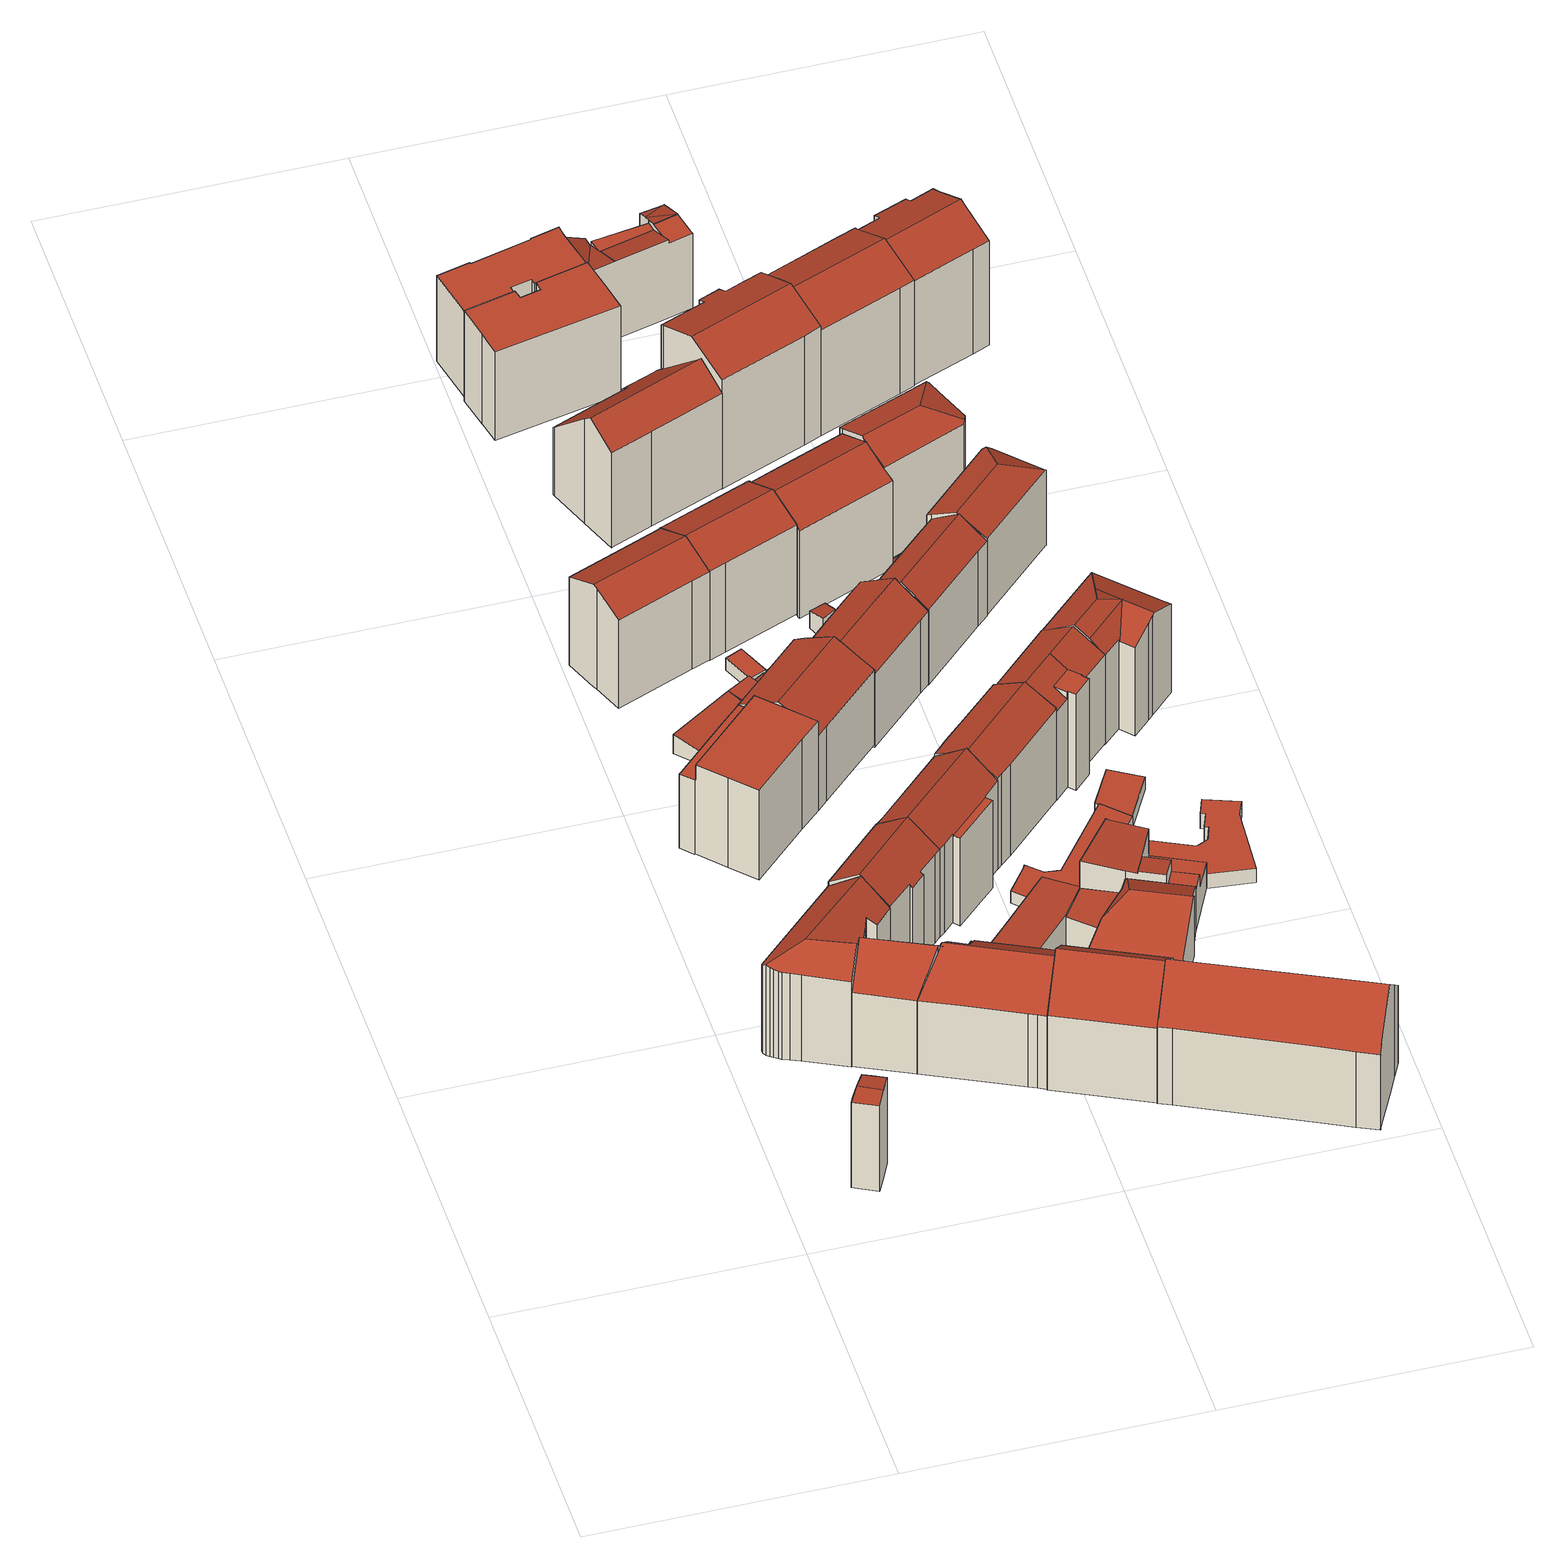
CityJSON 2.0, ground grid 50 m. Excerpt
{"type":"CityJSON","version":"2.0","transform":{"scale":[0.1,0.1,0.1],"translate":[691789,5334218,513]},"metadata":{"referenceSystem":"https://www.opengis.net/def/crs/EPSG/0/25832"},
"CityObjects":{
"building1":{"type":"Building","attributes":{"Gemeindeschluessel":"09162000","HoeheDach":"531.751","HoeheGrund":"513.470","Methode":"1000","NiedrigsteTraufeDesGebaeudes":"531.245","Geometrietyp2DReferenz":"3000","function":"31001_2000","roofType":"3100","measuredHeight":18.28},"geometry":[{"type":"MultiSurface","lod":"2","boundaries":[[[0,1,2,3,4,5,6,7]],[[4,3,8,9]],[[10,11,12,13,14,15,16,17]],[[18,14,13,19,9,8]],[[10,17,0,7]],[[16,15,14,18,8,3,2]],[[17,16,2,1,0]],[[12,11,10,7,6,5,4,9,19,13]]],"semantics":{"surfaces":[{"type":"WallSurface"},{"type":"RoofSurface"},{"type":"GroundSurface"}],"values":[0,0,0,0,0,1,1,2]}}]},
"building2":{"type":"Building","attributes":{"Gemeindeschluessel":"09162000","HoeheDach":"537.060","HoeheGrund":"514.780","Methode":"2000","NiedrigsteTraufeDesGebaeudes":"532.342","Geometrietyp2DReferenz":"3000","function":"31001_1000","roofType":"3100","measuredHeight":22.28,"storeysAboveGround":6},"geometry":[{"type":"MultiSurface","lod":"2","boundaries":[[[20,21,22,23,24,25,26,27]],[[20,27,28,29]],[[30,31,32,33]],[[21,34,35,36,37,22]],[[35,34,38,39]],[[40,25,24,41]],[[42,43,44,45]],[[46,47,48,49]],[[50,36,35,39]],[[51,22,37,32,31,44,43,52,48,47,53]],[[29,38,34,21,20]],[[50,33,32,37,36]],[[51,23,22]],[[54,52,43,42]],[[45,44,31,30]],[[28,27,26,55]],[[28,55,40,41,56,46,49,54,42,45,30,33,50,39,38,29]],[[55,26,25,40]],[[47,46,56,53]],[[49,48,52,54]],[[23,51,53,56,41,24]]],"semantics":{"surfaces":[{"type":"RoofSurface"},{"type":"WallSurface"},{"type":"GroundSurface"}],"values":[0,1,1,0,1,1,1,1,1,0,1,1,0,1,1,1,2,1,1,1,1]}}]},
"building3":{"type":"Building","attributes":{"Gemeindeschluessel":"09162000","HoeheDach":"536.318","HoeheGrund":"514.880","Methode":"1000","NiedrigsteTraufeDesGebaeudes":"530.203","Geometrietyp2DReferenz":"3000","function":"31001_1000","roofType":"3100","measuredHeight":21.44,"storeysAboveGround":6},"geometry":[{"type":"MultiSurface","lod":"2","boundaries":[[[57,58,59,60]],[[61,62,63,64]],[[65,66,67,68,69,70]],[[71,63,66,65]],[[63,62,72,59,58,73,74,67,66]],[[68,67,74,75]],[[76,61,64,77,70,69,68,75,78,57,60]],[[75,74,73,78]],[[60,59,72,76]],[[77,64,63,71]],[[78,73,58,57]],[[77,71,65,70]],[[76,72,62,61]]],"semantics":{"surfaces":[{"type":"WallSurface"},{"type":"RoofSurface"},{"type":"GroundSurface"}],"values":[0,0,0,1,1,0,2,0,0,0,0,0,0]}}]},
"building4":{"type":"Building","attributes":{"Gemeindeschluessel":"09162000","HoeheDach":"533.212","HoeheGrund":"514.450","Methode":"2000","NiedrigsteTraufeDesGebaeudes":"529.970","Geometrietyp2DReferenz":"3000","function":"31001_9998","roofType":"1000","measuredHeight":18.76,"storeysAboveGround":6},"geometry":[{"type":"MultiSurface","lod":"2","boundaries":[[[79,80,81,82]],[[82,81,83,84]],[[85,86,87,88]],[[88,87,80,79]],[[89,90,91,92]],[[93,94,83,81,80,87,86,95]],[[94,96,97,83]],[[92,98,99,100,101,102,85,88,79,82,84,103,89]],[[98,104,105,99]],[[100,99,105,96,94,93,101]],[[105,104,91,90,106,97,96]],[[101,93,95,102]],[[102,95,86,85]],[[92,91,104,98]],[[106,90,89,103,84,83,97]]],"semantics":{"surfaces":[{"type":"WallSurface"},{"type":"RoofSurface"},{"type":"GroundSurface"}],"values":[0,0,0,0,0,1,0,2,0,0,1,0,0,0,0]}}]},
"building5":{"type":"Building","attributes":{"Gemeindeschluessel":"09162000","HoeheDach":"537.253","HoeheGrund":"514.654","Methode":"2000","NiedrigsteTraufeDesGebaeudes":"532.698","Geometrietyp2DReferenz":"3000","function":"31001_1000","roofType":"3100","measuredHeight":22.6,"storeysAboveGround":7},"geometry":[{"type":"MultiSurface","lod":"2","boundaries":[[[107,108,109,110]],[[111,112,113,108,107,114,115,116,117]],[[118,119,120,121]],[[116,115,122,121,120]],[[109,108,113,123]],[[117,116,120,119,124]],[[125,114,107,110]],[[126,124,119,118]],[[113,112,127,123]],[[115,114,125,122]],[[111,117,124,126,128]],[[125,110,109,123,127,128,126,118,121,122]],[[112,111,128,127]]],"semantics":{"surfaces":[{"type":"WallSurface"},{"type":"RoofSurface"},{"type":"GroundSurface"}],"values":[0,1,0,0,0,1,0,0,0,0,0,2,0]}}]},
"building6":{"type":"Building","attributes":{"Gemeindeschluessel":"09162000","HoeheDach":"536.037","HoeheGrund":"514.860","Methode":"2000","NiedrigsteTraufeDesGebaeudes":"530.203","Geometrietyp2DReferenz":"3000","function":"31001_9998","roofType":"3100","measuredHeight":21.18,"storeysAboveGround":4},"geometry":[{"type":"MultiSurface","lod":"2","boundaries":[[[129,130,131,132,133,134]],[[131,130,135,136]],[[137,138,134,133,139,140]],[[141,142,143,144]],[[77,71,145,64]],[[146,147,148,76,149,61]],[[150,141,144,151,152,77,64,61,149,76,140,139,133,132,131,136,153]],[[144,143,154,151]],[[142,141,150,153,155,156]],[[136,135,155,153]],[[64,145,146,61]],[[137,140,76,148]],[[152,151,154,157,71,77]],[[158,156,155,135,130,129,134,138,137,148,147]],[[157,154,143,142,156,158,147,146,145,71]]],"semantics":{"surfaces":[{"type":"WallSurface"},{"type":"GroundSurface"},{"type":"RoofSurface"}],"values":[0,0,0,0,0,0,1,0,0,0,0,0,0,2,2]}}]},
"building7":{"type":"Building","attributes":{"Gemeindeschluessel":"09162000","HoeheDach":"535.361","HoeheGrund":"513.960","Methode":"1000","NiedrigsteTraufeDesGebaeudes":"532.379","Geometrietyp2DReferenz":"3000","function":"31001_9998","roofType":"3100","measuredHeight":21.4,"storeysAboveGround":6},"geometry":[{"type":"MultiSurface","lod":"2","boundaries":[[[159,160,161,162,163,164,165,166,167,168]],[[168,169,170,159]],[[162,161,171,172,173,163]],[[165,174,175,166]],[[159,170,176,160]],[[160,176,171,161]],[[164,177,174,165]],[[171,176,170,169,178,172]],[[163,173,177,164]],[[169,168,167,166,175,178]],[[172,178,175,174,177,173]]],"semantics":{"surfaces":[{"type":"GroundSurface"},{"type":"WallSurface"},{"type":"RoofSurface"}],"values":[0,1,1,1,1,1,1,2,1,1,2]}}]},
"building8":{"type":"Building","attributes":{"Gemeindeschluessel":"09162000","HoeheDach":"518.307","HoeheGrund":"514.300","Methode":"1000","NiedrigsteTraufeDesGebaeudes":"517.071","Geometrietyp2DReferenz":"3000","function":"31001_2000","roofType":"2100","measuredHeight":4.01},"geometry":[{"type":"MultiSurface","lod":"2","boundaries":[[[179,180,181,182,183,184,185,186,187]],[[183,182,188,189,190,184]],[[191,192,188,182,181,180]],[[187,186,185,193,194,195]],[[192,191,196,195,194,193,190,189,188]],[[193,185,184,190]],[[196,191,180,179,187,195]]],"semantics":{"surfaces":[{"type":"RoofSurface"},{"type":"WallSurface"},{"type":"GroundSurface"}],"values":[0,1,1,1,2,1,1]}}]},
"building9":{"type":"Building","attributes":{"Gemeindeschluessel":"09162000","HoeheDach":"517.834","HoeheGrund":"514.612","Methode":"2000","NiedrigsteTraufeDesGebaeudes":"517.238","Geometrietyp2DReferenz":"3000","function":"31001_2463","roofType":"1000","measuredHeight":3.22},"geometry":[{"type":"MultiSurface","lod":"2","boundaries":[[[197,198,199,200]],[[201,202,203,204]],[[205,206,207,208]],[[209,210,202,201,206,205,211]],[[208,212,213,214,211,205]],[[203,202,210,215]],[[216,217,218,219]],[[207,206,201,204]],[[210,209,220,221,222,215]],[[213,212,219,218]],[[222,197,200,216,219,212,208,207,204,203,215]],[[220,209,211,214]],[[222,221,198,197]],[[220,214,213,218,217,199,198,221]],[[200,199,217,216]]],"semantics":{"surfaces":[{"type":"WallSurface"},{"type":"RoofSurface"},{"type":"GroundSurface"}],"values":[0,0,0,1,0,0,0,0,0,0,2,0,0,1,0]}}]},
"building10":{"type":"Building","attributes":{"Gemeindeschluessel":"09162000","HoeheDach":"518.260","HoeheGrund":"514.290","Methode":"1000","NiedrigsteTraufeDesGebaeudes":"517.659","Geometrietyp2DReferenz":"3000","function":"31001_2000","roofType":"2100","measuredHeight":3.97},"geometry":[{"type":"MultiSurface","lod":"2","boundaries":[[[190,223,185,193]],[[223,224,225,185]],[[190,226,224,223]],[[185,225,227,193]],[[190,193,227,226]],[[224,226,227,225]]],"semantics":{"surfaces":[{"type":"WallSurface"},{"type":"RoofSurface"},{"type":"GroundSurface"}],"values":[0,1,0,0,2,0]}}]},
"building11":{"type":"Building","attributes":{"Gemeindeschluessel":"09162000","HoeheDach":"533.772","HoeheGrund":"514.410","Methode":"1000","NiedrigsteTraufeDesGebaeudes":"529.963","Geometrietyp2DReferenz":"3000","function":"31001_9998","roofType":"3100","measuredHeight":19.36,"storeysAboveGround":4},"geometry":[{"type":"MultiSurface","lod":"2","boundaries":[[[228,229,230,231]],[[232,81,233,234]],[[235,236,237,238,239,240,241,242]],[[234,233,243,244]],[[244,243,242,241]],[[245,231,230,246,247,248]],[[248,247,81,232]],[[247,246,236,235,242,243,233,81]],[[230,229,249,250,251,237,236,246]],[[251,250,252,253,238,237]],[[254,228,231,245,248,232,234,244,241,240,239,238,253,252]],[[228,254,252,250,249,229]]],"semantics":{"surfaces":[{"type":"WallSurface"},{"type":"RoofSurface"},{"type":"GroundSurface"}],"values":[0,0,0,0,0,0,0,1,1,0,2,0]}}]},
"building12":{"type":"Building","attributes":{"Gemeindeschluessel":"09162000","HoeheDach":"537.260","HoeheGrund":"514.595","Methode":"2000","NiedrigsteTraufeDesGebaeudes":"532.940","Geometrietyp2DReferenz":"3000","function":"31001_1000","roofType":"3100","measuredHeight":22.66,"storeysAboveGround":6},"geometry":[{"type":"MultiSurface","lod":"2","boundaries":[[[255,256,257,258]],[[259,260,261,262]],[[261,260,263,264]],[[265,266,115,116,267]],[[265,267,268,269]],[[255,262,261,264,256]],[[115,257,256,264,263,270,271,272,116]],[[273,271,270,274]],[[275,276,277,278]],[[269,268,276,275]],[[273,278,277,272,271]],[[116,272,277,276,268,267]],[[258,257,115,266]],[[259,274,270,263,260]],[[259,262,255,258,266,265,269,275,278,273,274]]],"semantics":{"surfaces":[{"type":"WallSurface"},{"type":"RoofSurface"},{"type":"GroundSurface"}],"values":[0,0,1,0,0,0,1,0,0,0,0,1,0,0,2]}}]},
"building13":{"type":"Building","attributes":{"Gemeindeschluessel":"09162000","HoeheDach":"536.860","HoeheGrund":"514.807","Methode":"2000","NiedrigsteTraufeDesGebaeudes":"530.307","Geometrietyp2DReferenz":"3000","function":"31001_9998","roofType":"3100","measuredHeight":22.05,"storeysAboveGround":5},"geometry":[{"type":"MultiSurface","lod":"2","boundaries":[[[279,280,281,282]],[[281,283,284,285,282]],[[280,286,283,281]],[[279,287,288,286,280]],[[285,284,288,287]],[[282,285,287,279]],[[284,283,286,288]]],"semantics":{"surfaces":[{"type":"GroundSurface"},{"type":"WallSurface"},{"type":"RoofSurface"}],"values":[0,1,1,1,2,1,2]}}]},
"building14":{"type":"Building","attributes":{"Gemeindeschluessel":"09162000","HoeheDach":"516.588","HoeheGrund":"514.140","Methode":"1000","NiedrigsteTraufeDesGebaeudes":"516.588","Geometrietyp2DReferenz":"3000","function":"31001_2000","roofType":"1000","measuredHeight":2.45},"geometry":[{"type":"MultiSurface","lod":"2","boundaries":[[[289,290,291,292]],[[293,294,295,296,297,298]],[[298,297,296,299,291,290]],[[293,298,290,289]],[[299,296,295,300,292,291]],[[294,293,289,292,300,295]]],"semantics":{"surfaces":[{"type":"WallSurface"},{"type":"RoofSurface"},{"type":"GroundSurface"}],"values":[0,0,1,0,0,2]}}]},
"building15":{"type":"Building","attributes":{"Gemeindeschluessel":"09162000","HoeheDach":"516.269","HoeheGrund":"513.883","Methode":"1000","NiedrigsteTraufeDesGebaeudes":"516.269","Geometrietyp2DReferenz":"3000","function":"31001_2000","roofType":"1000","measuredHeight":2.39},"geometry":[{"type":"MultiSurface","lod":"2","boundaries":[[[301,302,303,304]],[[302,305,306,303]],[[301,304,307,308]],[[302,301,308,309,305]],[[304,303,306,310,307]],[[309,310,306,305]],[[309,308,307,310]]],"semantics":{"surfaces":[{"type":"WallSurface"},{"type":"GroundSurface"},{"type":"RoofSurface"}],"values":[0,0,0,1,2,0,0]}}]},
"building16":{"type":"Building","attributes":{"Gemeindeschluessel":"09162000","HoeheDach":"522.103","HoeheGrund":"514.660","Methode":"1000","NiedrigsteTraufeDesGebaeudes":"520.799","Geometrietyp2DReferenz":"3000","function":"31001_9998","roofType":"2100","measuredHeight":7.44,"storeysAboveGround":2},"geometry":[{"type":"MultiSurface","lod":"2","boundaries":[[[311,312,313,314,315,316,317,318]],[[316,319,320,317]],[[321,322,323,320,319,324,325,326]],[[314,325,324,315]],[[321,312,311,322]],[[313,326,325,314]],[[312,321,326,313]],[[317,320,323,318]],[[315,324,319,316]],[[318,323,322,311]]],"semantics":{"surfaces":[{"type":"GroundSurface"},{"type":"WallSurface"},{"type":"RoofSurface"}],"values":[0,1,2,1,1,1,1,1,1,1]}}]},
"building17":{"type":"Building","attributes":{"Gemeindeschluessel":"09162000","HoeheDach":"535.343","HoeheGrund":"513.890","Methode":"1000","NiedrigsteTraufeDesGebaeudes":"532.493","Geometrietyp2DReferenz":"3000","function":"31001_9998","roofType":"3100","measuredHeight":21.45,"storeysAboveGround":6},"geometry":[{"type":"MultiSurface","lod":"2","boundaries":[[[327,328,329,330,331,332]],[[333,334,335,336]],[[337,338,339,340,341,330,329,336,335]],[[342,343,344,345]],[[333,336,329,328]],[[339,338,346,347]],[[347,346,348,349]],[[350,349,348,351,343,342]],[[328,334,333]],[[348,346,338,337,335,334,351]],[[345,344,327,332]],[[347,349,350,342,345,332,331,330,341,340,339]],[[351,334,328,327,344,343]]],"semantics":{"surfaces":[{"type":"WallSurface"},{"type":"RoofSurface"},{"type":"GroundSurface"}],"values":[0,0,0,0,1,0,0,0,0,1,0,2,1]}}]},
"building18":{"type":"Building","attributes":{"Gemeindeschluessel":"09162000","HoeheDach":"533.218","HoeheGrund":"514.300","Methode":"2000","NiedrigsteTraufeDesGebaeudes":"532.812","Geometrietyp2DReferenz":"3000","function":"31001_9998","roofType":"9999","measuredHeight":18.92,"storeysAboveGround":5},"geometry":[{"type":"MultiSurface","lod":"2","boundaries":[[[352,353,354,355]],[[356,357,358,359,360,361]],[[357,356,361,362,363,352,355,364,365,366,367,368,369]],[[361,360,370,362]],[[371,372,373,366,365,364]],[[368,374,375,369]],[[362,370,376,363]],[[360,359,358,375,374,377,373,372,371,354,353,376,370]],[[355,354,371,364]],[[363,376,353,352]],[[357,369,375,358]],[[377,374,368,367,366,373]]],"semantics":{"surfaces":[{"type":"WallSurface"},{"type":"GroundSurface"},{"type":"RoofSurface"}],"values":[0,0,1,0,0,0,0,2,0,0,0,0]}}]},
"building19":{"type":"Building","attributes":{"Gemeindeschluessel":"09162000","HoeheDach":"532.820","HoeheGrund":"514.950","Methode":"2000","NiedrigsteTraufeDesGebaeudes":"532.820","Geometrietyp2DReferenz":"3000","function":"31001_9998","roofType":"1000","measuredHeight":17.87,"storeysAboveGround":4},"geometry":[{"type":"MultiSurface","lod":"2","boundaries":[[[378,379,380,381]],[[382,383,384,385]],[[386,387,388,389]],[[390,391,392,393]],[[394,395,387,386,396,397,398,399,393,392,400,401,385,384,380,379]],[[402,403,404,405,389,388,406,407,378,381,383,382,408,409,391,390]],[[405,396,386,389]],[[404,397,396,405]],[[409,408,401,400]],[[399,402,390,393]],[[409,400,392,391]],[[398,397,404,403]],[[381,380,384,383]],[[395,406,388,387]],[[401,408,382,385]],[[398,403,402,399]],[[394,379,378,407]],[[394,407,406,395]]],"semantics":{"surfaces":[{"type":"WallSurface"},{"type":"GroundSurface"},{"type":"RoofSurface"}],"values":[0,0,0,0,1,2,0,0,0,0,0,0,0,0,0,0,0,0]}}]},
"building20":{"type":"Building","attributes":{"Gemeindeschluessel":"09162000","HoeheDach":"537.110","HoeheGrund":"513.930","Methode":"2000","NiedrigsteTraufeDesGebaeudes":"526.247","Geometrietyp2DReferenz":"3000","function":"31001_9998","roofType":"3100","measuredHeight":23.18,"storeysAboveGround":5},"geometry":[{"type":"MultiSurface","lod":"2","boundaries":[[[410,411,412,413]],[[414,415,416,417]],[[418,419,420,421]],[[422,423,424,425,426,427]],[[419,428,429,427,426,430,431,412,411,432,416,415,420]],[[433,434,435,436,437,438,418,421,414,417,439,410,413,440,441,425,424,423]],[[421,420,415,414]],[[438,428,419,418]],[[434,433,423,422,442,443]],[[417,416,432,439]],[[444,445,443,442,422,427,429]],[[440,431,430,441]],[[441,430,426,425]],[[437,436,444,429,428,438]],[[413,412,431,440]],[[436,435,434,443,445,444]],[[439,432,411,410]]],"semantics":{"surfaces":[{"type":"WallSurface"},{"type":"RoofSurface"},{"type":"GroundSurface"}],"values":[0,0,0,0,1,2,0,0,0,0,1,0,0,0,0,0,0]}}]},
"building21":{"type":"Building","attributes":{"Gemeindeschluessel":"09162000","HoeheDach":"532.780","HoeheGrund":"513.810","Methode":"2000","NiedrigsteTraufeDesGebaeudes":"529.006","Geometrietyp2DReferenz":"3000","function":"31001_9998","roofType":"3100","measuredHeight":18.97,"storeysAboveGround":5},"geometry":[{"type":"MultiSurface","lod":"2","boundaries":[[[446,447,448,449]],[[450,451,452,453,454,455]],[[456,457,458,459]],[[460,461,462,463,464,465]],[[466,467,468,450,455,448,447,469,462,461,460]],[[452,451,470,471]],[[472,456,459,473,474,475,465,464,463,476,446,449,454,453,452,471]],[[476,469,447,446]],[[449,448,455,454]],[[472,477,457,456]],[[458,457,477,470,451,450,468]],[[475,474,473,459,458,468,467,466,460,465]],[[463,462,469,476]],[[471,470,477,472]]],"semantics":{"surfaces":[{"type":"WallSurface"},{"type":"RoofSurface"},{"type":"GroundSurface"}],"values":[0,0,0,0,1,0,2,0,0,0,1,0,0,0]}}]},
"building22":{"type":"Building","attributes":{"Gemeindeschluessel":"09162000","HoeheDach":"520.986","HoeheGrund":"514.660","Methode":"2000","NiedrigsteTraufeDesGebaeudes":"520.357","Geometrietyp2DReferenz":"3000","function":"31001_9998","roofType":"1000","measuredHeight":6.33,"storeysAboveGround":2},"geometry":[{"type":"MultiSurface","lod":"2","boundaries":[[[478,479,480,481]],[[482,483,484,316]],[[483,480,479,485,484]],[[481,480,483,482]],[[316,484,485,315]],[[316,315,478,481,482]],[[315,485,479,478]]],"semantics":{"surfaces":[{"type":"WallSurface"},{"type":"RoofSurface"},{"type":"GroundSurface"}],"values":[0,0,1,0,0,2,0]}}]},
"building23":{"type":"Building","attributes":{"Gemeindeschluessel":"09162000","HoeheDach":"536.580","HoeheGrund":"514.485","Methode":"2000","NiedrigsteTraufeDesGebaeudes":"533.477","Geometrietyp2DReferenz":"3000","function":"31001_1000","roofType":"3100","measuredHeight":22.09,"storeysAboveGround":6},"geometry":[{"type":"MultiSurface","lod":"2","boundaries":[[[486,487,488,489]],[[490,491,492,486,489,493,494,495,496,497,498,499,500]],[[496,501,502,497]],[[497,502,503,498]],[[500,504,505,490]],[[493,506,507,494]],[[498,503,508,499]],[[494,507,509,495]],[[489,488,506,493]],[[490,505,510,491]],[[492,511,487,486]],[[509,507,506,488,487,511,510,501]],[[491,510,511,492]],[[499,508,504,500]],[[501,510,505,504,508,503,502]],[[495,509,501,496]]],"semantics":{"surfaces":[{"type":"WallSurface"},{"type":"GroundSurface"},{"type":"RoofSurface"}],"values":[0,1,0,0,0,0,0,0,0,0,0,2,0,0,2,0]}}]},
"building24":{"type":"Building","attributes":{"Gemeindeschluessel":"09162000","HoeheDach":"518.101","HoeheGrund":"513.623","Methode":"2000","NiedrigsteTraufeDesGebaeudes":"517.134","Geometrietyp2DReferenz":"3000","function":"31001_2000","roofType":"2100","measuredHeight":4.48},"geometry":[{"type":"MultiSurface","lod":"2","boundaries":[[[512,513,514,515]],[[516,517,514,513]],[[517,518,515,514]],[[519,516,513,512]],[[518,519,512,515]],[[519,518,517,516]]],"semantics":{"surfaces":[{"type":"RoofSurface"},{"type":"WallSurface"},{"type":"GroundSurface"}],"values":[0,1,1,1,1,2]}}]},
"building25":{"type":"Building","attributes":{"Gemeindeschluessel":"09162000","HoeheDach":"527.500","HoeheGrund":"514.769","Methode":"2000","NiedrigsteTraufeDesGebaeudes":"522.069","Geometrietyp2DReferenz":"3000","function":"31001_9998","roofType":"3300","measuredHeight":12.73,"storeysAboveGround":2},"geometry":[{"type":"MultiSurface","lod":"2","boundaries":[[[520,521,522,523]],[[524,525,522,521,526,527]],[[528,529,530,520,523,531,532,533]],[[530,529,534,527,526]],[[535,534,529,528]],[[531,536,537,532]],[[538,535,528,533,539]],[[536,525,524,538,539,537]],[[532,537,539,533]],[[530,526,521,520]],[[535,538,524,527,534]],[[536,531,523,522,525]]],"semantics":{"surfaces":[{"type":"WallSurface"},{"type":"RoofSurface"},{"type":"GroundSurface"}],"values":[0,1,2,0,0,0,0,1,0,0,1,0]}}]},
"building26":{"type":"Building","attributes":{"Gemeindeschluessel":"09162000","HoeheDach":"517.050","HoeheGrund":"514.453","Methode":"1000","NiedrigsteTraufeDesGebaeudes":"517.050","Geometrietyp2DReferenz":"3000","function":"31001_2463","roofType":"1000","measuredHeight":2.6,"storeysAboveGround":1},"geometry":[{"type":"MultiSurface","lod":"2","boundaries":[[[540,541,542,543]],[[544,545,546,547]],[[548,549,545,544]],[[550,551,552,553]],[[554,555,541,540]],[[556,557,558,559]],[[546,545,549,552,551,560,561,562,558,557,542,541,555]],[[543,542,557,556]],[[563,562,561,564]],[[559,558,562,563]],[[564,561,560,565]],[[554,540,543,556,559,563,564,565,550,553,548,544,547]],[[547,546,555,554]],[[565,560,551,550]],[[553,552,549,548]]],"semantics":{"surfaces":[{"type":"WallSurface"},{"type":"RoofSurface"},{"type":"GroundSurface"}],"values":[0,0,0,0,0,0,1,0,0,0,0,2,0,0,0]}}]},
"building27":{"type":"Building","attributes":{"Gemeindeschluessel":"09162000","HoeheDach":"516.756","HoeheGrund":"513.660","Methode":"1000","NiedrigsteTraufeDesGebaeudes":"516.756","Geometrietyp2DReferenz":"3000","function":"31001_2000","roofType":"1000","measuredHeight":3.1},"geometry":[{"type":"MultiSurface","lod":"2","boundaries":[[[566,567,568,569]],[[570,571,568,567,572,573,574,575]],[[569,568,571,576]],[[574,573,572,577,578,579]],[[580,575,574,579]],[[577,572,567,566]],[[569,576,581,580,579,578,577,566]],[[581,576,571,570,575,580]]],"semantics":{"surfaces":[{"type":"WallSurface"},{"type":"RoofSurface"},{"type":"GroundSurface"}],"values":[0,1,0,0,0,0,2,0]}}]},
"building28":{"type":"Building","attributes":{"Gemeindeschluessel":"09162000","HoeheDach":"537.964","HoeheGrund":"514.830","Methode":"2000","NiedrigsteTraufeDesGebaeudes":"530.546","Geometrietyp2DReferenz":"3000","function":"31001_9998","roofType":"3100","measuredHeight":23.13,"storeysAboveGround":5},"geometry":[{"type":"MultiSurface","lod":"2","boundaries":[[[582,583,584,585,586,587,588,589]],[[590,591,592,593,281,594]],[[595,585,584,596]],[[589,588,597,594,281,598,599,600]],[[601,602,603,604]],[[592,591,605,606]],[[607,608,602,601]],[[606,605,608,607]],[[587,609,603,602,608,605,591,590,594,597,588]],[[604,603,609,610]],[[610,611,612,595,596,613,614,600,599,598,281,593,592,606,607,601,604]],[[613,596,584,583,582,614]],[[614,582,589,600]],[[586,585,595,612,611,610,609,587]]],"semantics":{"surfaces":[{"type":"RoofSurface"},{"type":"WallSurface"},{"type":"GroundSurface"}],"values":[0,1,1,1,1,1,1,1,0,1,2,1,1,1]}}]},
"building29":{"type":"Building","attributes":{"Gemeindeschluessel":"09162000","HoeheDach":"535.010","HoeheGrund":"513.602","Methode":"2000","NiedrigsteTraufeDesGebaeudes":"531.858","Geometrietyp2DReferenz":"3000","function":"31001_9998","roofType":"3100","measuredHeight":21.41,"storeysAboveGround":5},"geometry":[{"type":"MultiSurface","lod":"2","boundaries":[[[615,616,617,618,619,620,621,622]],[[623,624,625,626,627,628]],[[625,624,629,630]],[[618,631,632,629,624,623,628,633,634,619]],[[635,636,637,638]],[[621,639,636,635,640,622]],[[641,642,632,631,618,617]],[[643,633,628,627]],[[633,643,644,638,637,634]],[[642,641,617,616,615,622,640,635,638,644,643,627,626,625,630]],[[630,629,632,642]],[[620,619,634,637,636,639,621]]],"semantics":{"surfaces":[{"type":"WallSurface"},{"type":"RoofSurface"},{"type":"GroundSurface"}],"values":[0,0,0,1,0,0,0,0,0,2,0,1]}}]},
"building30":{"type":"Building","attributes":{"Gemeindeschluessel":"09162000","HoeheDach":"526.699","HoeheGrund":"514.670","Methode":"2000","NiedrigsteTraufeDesGebaeudes":"519.800","Geometrietyp2DReferenz":"3000","function":"31001_9998","roofType":"1000","measuredHeight":12.03,"storeysAboveGround":2},"geometry":[{"type":"MultiSurface","lod":"2","boundaries":[[[645,646,647,648]],[[649,478,315,314,650,651,652]],[[653,654,655,656]],[[657,658,659,660,661,662,663,664]],[[652,651,658,657,647,646]],[[478,662,661,315]],[[478,649,653,656,665,666,663,662]],[[315,661,660,314]],[[657,664,667,648,647]],[[665,668,667,664,666]],[[663,666,664]],[[650,659,658,651]],[[649,652,646,645,654,653]],[[655,668,665,656]],[[645,648,667,668,655,654]],[[314,660,659,650]]],"semantics":{"surfaces":[{"type":"RoofSurface"},{"type":"GroundSurface"},{"type":"WallSurface"}],"values":[0,1,0,0,2,2,2,2,2,0,2,2,2,2,2,2]}}]},
"building31":{"type":"Building","attributes":{"Gemeindeschluessel":"09162000","HoeheDach":"530.992","HoeheGrund":"514.700","Methode":"2000","NiedrigsteTraufeDesGebaeudes":"528.219","Geometrietyp2DReferenz":"3000","function":"31001_9998","roofType":"2100","measuredHeight":16.29,"storeysAboveGround":3},"geometry":[{"type":"MultiSurface","lod":"2","boundaries":[[[669,670,671,672,673]],[[669,673,674]],[[675,676,677,678]],[[679,680,681]],[[682,683,684,685,686,687,688]],[[681,680,687,686,689,690]],[[691,692,693,694,695]],[[696,697,676,675]],[[698,699,688,700]],[[701,702,697,696]],[[691,703,669,674,704,702]],[[693,692,705]],[[706,707,708,698,700,679,681,690]],[[693,705,709,683,682,710]],[[701,711,712,713,709,705,692,691,702]],[[714,715,716,717,678,677]],[[695,670,669,703,691]],[[684,683,709,713]],[[700,688,687,680,679]],[[682,688,699,710]],[[712,711,701,696,675,678,717,716,718,719,708,707,706,690,689,686,685,684,713]],[[670,695,694,671]],[[715,704,674,673,672,698,708,719,718,716]],[[697,702,704,715,714,677,676]],[[671,694,693,710,699,698,672]]],"semantics":{"surfaces":[{"type":"RoofSurface"},{"type":"WallSurface"},{"type":"GroundSurface"}],"values":[0,1,1,0,1,1,0,1,0,1,0,1,1,0,1,1,1,1,0,1,2,1,1,0,1]}}]},
"building32":{"type":"Building","attributes":{"Gemeindeschluessel":"09162000","HoeheDach":"532.600","HoeheGrund":"513.620","Methode":"2000","NiedrigsteTraufeDesGebaeudes":"529.168","Geometrietyp2DReferenz":"3000","function":"31001_9998","roofType":"3100","measuredHeight":18.98,"storeysAboveGround":5},"geometry":[{"type":"MultiSurface","lod":"2","boundaries":[[[720,721,722,723]],[[724,725,726,727,728]],[[722,729,730,731,723]],[[725,732,733,734,726]],[[735,724,728,736]],[[737,736,728,727,738]],[[737,738,721,720]],[[730,729,734,733]],[[722,721,738,727,726,734,729]],[[735,736,737,720,723,731,730,733,732]],[[724,735,732,725]]],"semantics":{"surfaces":[{"type":"WallSurface"},{"type":"RoofSurface"},{"type":"GroundSurface"}],"values":[0,1,0,0,0,0,0,0,1,2,0]}}]},
"building33":{"type":"Building","attributes":{"Gemeindeschluessel":"09162000","HoeheDach":"540.039","HoeheGrund":"513.770","Methode":"2000","NiedrigsteTraufeDesGebaeudes":"536.057","Geometrietyp2DReferenz":"3000","function":"31001_1000","roofType":"3100","measuredHeight":26.27,"storeysAboveGround":5},"geometry":[{"type":"MultiSurface","lod":"2","boundaries":[[[739,740,741,742]],[[743,744,745,746,740,739]],[[747,748,749,750,751,752]],[[753,754,755,756]],[[740,746,757,758,759,754,753,760,761,762,751,750,749,741]],[[763,760,753,756]],[[745,764,765,757,746]],[[766,765,764,767]],[[752,751,762,768]],[[767,744,743,739,742,748,747,752,768,769,763,756,755,770,771,772,766]],[[742,741,749,748]],[[755,754,759,770]],[[765,766,772,771,770,759,758,757]],[[763,769,768,762,761,760]],[[767,764,745,744]]],"semantics":{"surfaces":[{"type":"WallSurface"},{"type":"RoofSurface"},{"type":"GroundSurface"}],"values":[0,0,0,0,1,0,1,0,0,2,0,0,0,0,0]}}]},
"building34":{"type":"Building","attributes":{"Gemeindeschluessel":"09162000","HoeheDach":"536.276","HoeheGrund":"514.369","Methode":"2000","NiedrigsteTraufeDesGebaeudes":"532.831","Geometrietyp2DReferenz":"3000","function":"31001_1000","roofType":"2100","measuredHeight":21.91,"storeysAboveGround":7},"geometry":[{"type":"MultiSurface","lod":"2","boundaries":[[[773,774,775,776,777,778]],[[779,780,781,782]],[[783,784,785,786]],[[787,788,789,790]],[[782,781,790,789]],[[791,792,793,794]],[[776,775,795,793,792,796,797,798]],[[786,785,780,779]],[[773,778,799,800]],[[791,794,801,774,773,800,802,803,783,786,779,782,789,788,804,805]],[[791,805,806,807,796,792]],[[800,799,808,802]],[[797,807,806,809,810]],[[808,799,778,777,798,797,810]],[[808,810,809,787,790,781,780,785,784,811]],[[777,776,798]],[[802,808,811,803]],[[803,811,784,783]],[[794,793,795,801]],[[797,796,807]],[[809,806,805,804,788,787]],[[801,795,775,774]]],"semantics":{"surfaces":[{"type":"WallSurface"},{"type":"RoofSurface"},{"type":"GroundSurface"}],"values":[0,0,0,0,0,0,1,0,0,2,0,0,1,1,1,0,0,0,0,0,0,0]}}]},
"building35":{"type":"Building","attributes":{"Gemeindeschluessel":"09162000","HoeheDach":"516.933","HoeheGrund":"514.333","Methode":"1000","NiedrigsteTraufeDesGebaeudes":"516.933","Geometrietyp2DReferenz":"3000","function":"31001_2463","roofType":"1000","measuredHeight":2.6,"storeysAboveGround":1},"geometry":[{"type":"MultiSurface","lod":"2","boundaries":[[[812,813,814,815]],[[814,813,816,817,818,819]],[[820,819,818,821]],[[822,812,815,820,821,823]],[[815,814,819,820]],[[821,818,817,823]],[[823,817,816,822]],[[822,816,813,812]]],"semantics":{"surfaces":[{"type":"WallSurface"},{"type":"RoofSurface"},{"type":"GroundSurface"}],"values":[0,1,0,2,0,0,0,0]}}]},
"building36":{"type":"Building","attributes":{"Gemeindeschluessel":"09162000","HoeheDach":"515.182","HoeheGrund":"513.551","Methode":"2000","NiedrigsteTraufeDesGebaeudes":"515.182","Geometrietyp2DReferenz":"3000","function":"31001_2000","roofType":"1000","measuredHeight":1.63},"geometry":[{"type":"MultiSurface","lod":"2","boundaries":[[[625,824,825,826,630]],[[625,827,828,824]],[[826,829,830,630]],[[630,830,827,625]],[[825,831,829,826]],[[830,829,831,828,827]],[[824,828,831,825]]],"semantics":{"surfaces":[{"type":"GroundSurface"},{"type":"WallSurface"},{"type":"RoofSurface"}],"values":[0,1,1,1,1,2,1]}}]},
"building37":{"type":"Building","attributes":{"Gemeindeschluessel":"09162000","HoeheDach":"517.420","HoeheGrund":"514.419","Methode":"1000","NiedrigsteTraufeDesGebaeudes":"517.420","Geometrietyp2DReferenz":"3000","function":"31001_2463","roofType":"1000","measuredHeight":3,"storeysAboveGround":1},"geometry":[{"type":"MultiSurface","lod":"2","boundaries":[[[832,833,834,835]],[[836,837,838,839]],[[840,841,833,832]],[[834,833,841,842,843,844,838,837,845,846,847,848,849,850]],[[851,842,841,840]],[[839,838,844,852]],[[853,850,849,854]],[[855,848,847,856]],[[835,834,850,853]],[[853,854,855,856,857,858,836,839,852,859,851,840,832,835]],[[852,844,843,859]],[[857,846,845,858]],[[859,843,842,851]],[[858,845,837,836]],[[856,847,846,857]],[[854,849,848,855]]],"semantics":{"surfaces":[{"type":"WallSurface"},{"type":"RoofSurface"},{"type":"GroundSurface"}],"values":[0,0,0,1,0,0,0,0,0,2,0,0,0,0,0,0]}}]},
"building38":{"type":"Building","attributes":{"Gemeindeschluessel":"09162000","HoeheDach":"535.430","HoeheGrund":"513.390","Methode":"2000","NiedrigsteTraufeDesGebaeudes":"533.064","Geometrietyp2DReferenz":"3000","function":"31001_9998","roofType":"3200","measuredHeight":22.04,"storeysAboveGround":5},"geometry":[{"type":"MultiSurface","lod":"2","boundaries":[[[860,633,861,862]],[[863,864,865,866,867,868,869,870]],[[871,872,873,874]],[[875,876,877,878,879,860,862,880,871,874,869,868,867,866,881,882]],[[883,884,885,865,864,863,886]],[[876,875,882,884,883,887]],[[872,888,886,863,870,873]],[[879,878,889,890,633,860]],[[861,633,890,889,891,887,883,886,888]],[[874,873,870,869]],[[878,877,876,887,891,889]],[[880,862,861,888,872,871]],[[885,884,882,881,866,865]]],"semantics":{"surfaces":[{"type":"WallSurface"},{"type":"GroundSurface"},{"type":"RoofSurface"}],"values":[0,0,0,1,2,0,2,0,2,0,0,0,0]}}]},
"building39":{"type":"Building","attributes":{"Gemeindeschluessel":"09162000","HoeheDach":"536.680","HoeheGrund":"514.168","Methode":"2000","NiedrigsteTraufeDesGebaeudes":"532.611","Geometrietyp2DReferenz":"3000","function":"31001_1000","roofType":"3100","measuredHeight":22.51,"storeysAboveGround":6},"geometry":[{"type":"MultiSurface","lod":"2","boundaries":[[[892,893,894]],[[895,896,897,898,899]],[[900,901,902,903,904]],[[896,895,905,906]],[[907,903,902,908,909,892,894]],[[900,910,897,896,906,911,912,913,914,915,901]],[[916,907,893,917]],[[907,894,893]],[[917,893,892,918]],[[914,909,908,915]],[[913,912,918,892]],[[900,904,919,910]],[[899,898,919,904,903,907]],[[915,908,902,901]],[[898,897,910,919]],[[899,907,916,905,895]],[[913,892,909,914]],[[911,906,905,916,917,918,912]]],"semantics":{"surfaces":[{"type":"WallSurface"},{"type":"RoofSurface"},{"type":"GroundSurface"}],"values":[0,0,0,0,1,2,1,1,1,0,0,0,1,0,0,1,0,0]}}]},
"building40":{"type":"Building","attributes":{"Gemeindeschluessel":"09162000","HoeheDach":"532.708","HoeheGrund":"513.810","Methode":"1000","NiedrigsteTraufeDesGebaeudes":"529.533","Geometrietyp2DReferenz":"3000","function":"31001_9998","roofType":"3200","measuredHeight":18.9,"storeysAboveGround":4},"geometry":[{"type":"MultiSurface","lod":"2","boundaries":[[[920,921,922,923,924,925]],[[926,920,925,927,928,929]],[[930,931,923,922]],[[929,928,932,933]],[[925,924,934,927]],[[928,927,934,935,936,932]],[[933,932,936,937]],[[935,931,930,938,937,936]],[[924,923,931,935,934]],[[921,920,926,929,933,937,938,930,922]]],"semantics":{"surfaces":[{"type":"WallSurface"},{"type":"RoofSurface"},{"type":"GroundSurface"}],"values":[0,0,0,0,1,1,0,0,1,2]}}]},
"building41":{"type":"Building","attributes":{"Gemeindeschluessel":"09162000","HoeheDach":"539.199","HoeheGrund":"513.750","Methode":"1000","NiedrigsteTraufeDesGebaeudes":"535.842","Geometrietyp2DReferenz":"3000","function":"31001_1000","roofType":"3100","measuredHeight":25.45,"storeysAboveGround":5},"geometry":[{"type":"MultiSurface","lod":"2","boundaries":[[[939,940,941,942,943,944]],[[945,946,947,766]],[[948,766,947,939,944,770]],[[945,766,948,770,949,950,951,952,953]],[[770,944,943,949]],[[953,954,946,945]],[[947,946,954,940,939]],[[950,942,941,951]],[[954,953,952,951,941,940]],[[949,943,942,950]]],"semantics":{"surfaces":[{"type":"RoofSurface"},{"type":"WallSurface"},{"type":"GroundSurface"}],"values":[0,1,1,2,1,1,0,1,1,1]}}]},
"building42":{"type":"Building","attributes":{"Gemeindeschluessel":"09162000","HoeheDach":"539.091","HoeheGrund":"513.950","Methode":"2000","NiedrigsteTraufeDesGebaeudes":"535.264","Geometrietyp2DReferenz":"3000","function":"31001_1000","roofType":"3100","measuredHeight":25.14,"storeysAboveGround":5},"geometry":[{"type":"MultiSurface","lod":"2","boundaries":[[[955,956,957,958,959,960]],[[961,962,963,964]],[[965,966,967,968,969,970]],[[961,971,972,973,974,962]],[[975,958,957,976,977,978]],[[979,980,981,982]],[[978,977,973,972]],[[983,981,980,984,965,970,985]],[[982,981,983,986]],[[987,984,980,979]],[[988,989,969,968]],[[966,965,984,987]],[[990,985,970,969,989,963,962,974,973,977,976,957,956,955]],[[991,992,986,983,985,990,955,960]],[[982,986,992,991,960,959,958,975,978,972,971,961,964,988,968,967,966,987,979]],[[964,963,989,988]]],"semantics":{"surfaces":[{"type":"WallSurface"},{"type":"RoofSurface"},{"type":"GroundSurface"}],"values":[0,0,0,0,0,0,0,1,0,0,0,0,1,0,2,0]}}]},
"building43":{"type":"Building","attributes":{"Gemeindeschluessel":"09162000","HoeheDach":"517.562","HoeheGrund":"513.980","Methode":"2000","NiedrigsteTraufeDesGebaeudes":"515.510","Geometrietyp2DReferenz":"3000","function":"31001_2000","roofType":"1000","measuredHeight":3.58},"geometry":[{"type":"MultiSurface","lod":"2","boundaries":[[[993,994,995,996]],[[968,997,998,988]],[[996,999,1000,1001,1002,1003,993]],[[1004,994,993,1003,1005,1006,1007]],[[1008,1009,998,997,995,994,1004,1010]],[[1011,968,988,1012,1013,1014,1007,1006,1005,1015,1016,1017,1018]],[[1017,1000,999,1018]],[[1016,1001,1000,1017]],[[1012,1009,1008,1013]],[[1014,1010,1004,1007]],[[1005,1003,1002,1015]],[[968,1011,1018,999,996,995,997]],[[988,998,1009,1012]],[[1013,1008,1010,1014]],[[1015,1002,1001,1016]]],"semantics":{"surfaces":[{"type":"WallSurface"},{"type":"RoofSurface"},{"type":"GroundSurface"}],"values":[0,0,1,0,1,2,0,0,0,0,0,0,0,0,0]}}]}
},
"vertices":[
[105,121,183],[110,131,184],[121,148,188],[131,165,185],[131,165,5],[121,148,5],[110,131,5],[105,121,5],[137,175,183],[137,175,5],[144,101,5],[158,129,5],[172,158,5],[172,159,5],[172,159,182],[172,158,183],[158,129,188],[144,101,183],[151,169,183],[151,169,5],
[275,498,198],[240,535,241],[121,426,241],[209,430,194],[218,447,199],[226,463,204],[231,477,210],[246,470,197],[246,470,18],[275,498,18],[62,418,18],[62,418,204],[58,422,206],[58,422,18],[200,576,193],[54,434,198],[54,428,201],[58,423,207],[200,576,18],[54,434,18],[226,463,18],[218,447,18],[73,410,18],[73,410,200],[67,414,202],[67,414,18],[105,395,18],[105,395,198],[90,402,199],[90,402,18],[54,428,18],[192,395,241],[78,407,199],[175,362,195],[78,407,18],[231,477,18],[175,362,18],
[273,449,19],[273,449,172],[356,409,173],[356,409,19],[318,371,19],[318,371,224],[312,364,233],[312,364,19],[175,362,173],[202,415,233],[218,447,197],[218,447,19],[202,415,19],[175,362,19],[265,318,172],[333,386,204],[270,444,179],[226,463,180],[226,463,19],[333,386,19],[265,318,19],[270,444,19],
[181,1014,15],[181,1014,170],[186,1019,170],[186,1019,15],[205,999,170],[205,999,15],[62,901,15],[62,901,170],[151,986,170],[151,986,15],[283,918,15],[283,918,202],[248,886,202],[248,886,15],[77,878,170],[78,878,170],[58,898,170],[78,878,202],[205,999,202],[155,797,15],[117,836,15],[78,878,15],[77,878,15],[58,898,15],[234,969,15],[155,797,202],[117,836,202],[234,969,202],
[340,559,201],[344,555,197],[344,555,17],[340,559,17],[275,498,202],[317,537,201],[320,533,197],[371,588,201],[382,599,200],[343,638,243],[238,537,243],[294,668,17],[294,668,201],[305,678,201],[305,678,17],[382,599,17],[320,533,17],[200,576,201],[371,588,17],[200,576,17],[317,537,17],[275,498,17],
[385,419,174],[421,402,174],[421,402,19],[385,419,19],[384,419,19],[384,419,174],[479,375,173],[479,375,19],[363,371,216],[370,387,202],[370,387,19],[363,371,19],[445,231,19],[445,231,172],[432,238,172],[432,238,19],[312,364,222],[318,371,229],[320,372,230],[333,386,216],[320,372,19],[476,297,19],[419,244,19],[325,290,19],[506,363,19],[419,244,172],[506,363,172],[476,297,230],[325,290,172],[355,355,230],
[187,1274,10],[56,1222,10],[36,1272,10],[33,1278,10],[11,1334,10],[142,1386,10],[167,1396,10],[173,1399,10],[196,1342,10],[218,1286,10],[218,1286,194],[187,1274,194],[36,1272,220],[33,1278,224],[11,1334,194],[167,1396,194],[173,1399,194],[56,1222,194],[142,1386,194],[196,1342,224],
[138,1069,41],[139,1068,41],[164,1086,41],[237,1137,42],[233,1143,44],[233,1144,44],[214,1170,53],[210,1167,53],[107,1101,53],[237,1137,13],[233,1143,13],[233,1144,13],[139,1068,13],[164,1086,13],[214,1170,13],[210,1167,13],[107,1101,13],[138,1069,13],
[409,468,16],[409,468,48],[392,448,48],[392,448,16],[427,544,42],[430,547,42],[430,547,16],[427,544,16],[368,504,42],[418,553,42],[418,553,16],[368,504,16],[418,478,42],[458,518,42],[368,503,42],[333,470,16],[333,470,48],[368,503,48],[458,518,16],[392,445,16],[392,445,48],[375,428,48],[375,428,16],[418,478,48],[411,470,48],[411,470,16],
[233,1144,47],[272,1169,47],[253,1194,52],[272,1169,13],[253,1194,13],
[300,935,14],[300,935,170],[283,918,170],[283,918,14],[186,1019,14],[205,1037,170],[205,1037,14],[355,1085,207],[356,1084,208],[364,1076,202],[364,1076,14],[356,1084,14],[355,1085,14],[320,1121,14],[320,1121,180],[307,1133,170],[307,1133,14],[234,969,14],[234,969,208],[205,999,185],[205,999,14],[404,1034,170],[405,1035,170],[389,1050,182],[405,1035,14],[389,1050,14],[404,1034,14],
[410,625,16],[410,625,200],[392,608,200],[392,608,16],[489,681,16],[489,681,199],[419,615,199],[419,615,16],[480,691,199],[410,624,199],[305,678,16],[382,599,16],[305,678,200],[318,690,200],[318,690,16],[480,691,200],[508,719,200],[470,758,243],[508,719,16],[480,691,16],[431,798,16],[431,798,200],[470,758,242],[470,758,16],
[445,231,18],[506,363,18],[660,289,18],[597,158,18],[660,289,184],[632,230,239],[597,158,173],[506,363,184],[445,231,174],[479,303,239],
[235,1257,11],[235,1257,36],[263,1270,36],[263,1270,11],[258,1204,11],[269,1209,11],[286,1215,11],[286,1215,36],[269,1209,36],[258,1204,36],[286,1216,36],[286,1216,11],
[302,1226,9],[253,1195,9],[253,1195,33],[302,1226,33],[272,1170,9],[272,1170,33],[362,1162,33],[362,1162,9],[320,1121,9],[320,1121,33],
[458,518,17],[543,607,17],[546,610,17],[600,583,17],[597,580,17],[560,530,17],[456,421,17],[411,470,17],[560,530,78],[456,421,79],[543,607,90],[458,518,90],[411,470,91],[597,580,79],[600,583,79],[546,610,89],
[201,1410,195],[329,1460,195],[331,1460,195],[331,1460,9],[329,1460,9],[201,1410,9],[351,1404,195],[351,1404,223],[352,1404,223],[352,1404,195],[354,1396,220],[373,1347,195],[373,1347,9],[354,1396,9],[352,1404,9],[173,1399,9],[173,1399,195],[176,1400,195],[176,1400,9],[246,1297,195],[246,1297,9],[218,1286,195],[218,1286,9],[195,1343,9],[195,1343,223],
[107,1936,13],[107,1936,201],[142,1944,201],[142,1944,13],[32,1868,13],[39,1835,13],[39,1835,198],[32,1868,199],[30,1875,200],[30,1875,13],[18,1931,13],[103,1951,13],[139,1960,13],[159,1965,13],[226,1981,13],[226,1979,13],[240,1921,13],[249,1879,13],[18,1931,202],[139,1960,202],[159,1965,202],[226,1981,202],[240,1921,200],[249,1879,198],[103,1951,202],[226,1979,202],
[226,1981,198],[226,1981,20],[209,2055,20],[209,2055,198],[159,2059,198],[207,2071,198],[207,2071,20],[159,2059,20],[100,1964,20],[136,1972,20],[136,1972,198],[100,1964,198],[0,2020,198],[56,2034,198],[56,2034,20],[0,2020,20],[139,1960,20],[137,1964,20],[102,1955,20],[103,1951,20],[18,1931,20],[18,1935,20],[57,2031,20],[159,2057,20],[18,1935,198],[18,1931,198],[103,1951,198],[102,1955,198],[137,1964,198],[139,1960,198],[159,2057,198],[57,2031,198],
[218,1770,9],[218,1770,132],[277,1792,133],[277,1792,9],[161,1729,9],[161,1729,149],[204,1746,149],[204,1746,9],[92,1699,9],[92,1699,151],[91,1701,149],[91,1701,9],[341,1643,207],[341,1643,9],[322,1692,9],[287,1779,9],[287,1779,149],[322,1692,241],[119,1628,226],[125,1613,241],[285,1783,145],[281,1794,133],[224,1754,149],[259,1610,9],[215,1593,9],[144,1565,9],[144,1564,9],[125,1613,9],[119,1628,9],[224,1754,9],[281,1794,9],[285,1783,9],[259,1610,207],[215,1593,207],[144,1564,207],[144,1565,207],
[441,1236,8],[441,1236,160],[456,1219,175],[456,1219,8],[482,1192,198],[488,1184,192],[488,1184,8],[482,1192,8],[481,1192,8],[481,1192,198],[405,1035,8],[405,1035,160],[364,1076,196],[364,1076,8],[320,1121,160],[321,1122,160],[362,1162,160],[362,1162,8],[321,1122,8],[320,1121,8],[351,1089,188],[355,1085,192],[362,1078,198],[420,1217,160],[522,1146,160],[522,1146,8],[504,1129,8],[362,1078,8],[355,1085,8],[351,1089,8],[420,1217,8],[504,1129,160],
[660,550,17],[660,550,80],[646,521,77],[646,521,17],[612,483,17],[612,483,74],[560,530,75],[597,580,80],
[634,841,15],[634,841,206],[635,840,205],[635,840,15],[559,919,15],[597,880,15],[635,842,15],[534,743,15],[516,727,15],[508,719,15],[470,758,15],[431,798,15],[440,806,15],[457,823,15],[493,857,15],[470,758,236],[431,798,205],[440,806,205],[493,857,205],[559,919,205],[534,743,205],[516,727,205],[457,823,205],[508,719,205],[597,880,236],[635,842,206],
[396,1285,51],[420,1300,49],[411,1326,41],[384,1316,41],[420,1300,6],[411,1326,6],[384,1316,6],[396,1285,6],
[646,521,18],[646,521,119],[660,550,110],[660,550,18],[650,491,145],[662,548,112],[612,483,119],[598,467,119],[696,364,18],[563,428,18],[612,483,18],[757,503,18],[738,453,18],[740,452,18],[563,428,91],[696,364,91],[757,503,112],[738,453,143],[738,449,145],[740,452,143],
[538,686,15],[538,686,40],[542,692,40],[542,692,15],[546,610,15],[546,610,40],[543,607,40],[543,607,15],[600,583,15],[600,583,40],[729,749,15],[729,749,40],[661,661,40],[661,661,15],[506,643,15],[506,643,40],[566,670,15],[566,670,40],[592,666,40],[592,666,15],[728,750,40],[688,790,40],[687,789,40],[687,789,15],[688,790,15],[728,750,15],
[494,1255,7],[494,1255,38],[456,1219,38],[456,1219,7],[402,1279,38],[441,1236,38],[440,1313,38],[433,1308,38],[420,1300,38],[396,1285,38],[441,1236,7],[440,1313,7],[433,1308,7],[420,1300,7],[396,1285,7],[402,1279,7],
[618,147,178],[818,50,176],[871,23,176],[905,7,175],[905,8,176],[939,76,250],[629,224,250],[597,157,178],[661,289,180],[665,287,180],[665,287,18],[661,289,18],[660,289,180],[905,7,18],[871,23,18],[640,248,225],[640,248,18],[629,224,18],[597,157,18],[965,144,18],[965,144,180],[971,141,180],[971,141,18],[680,280,180],[680,280,18],[936,158,18],[936,158,180],[958,115,208],[958,115,18],[939,76,18],[905,8,18],[818,50,18],[618,147,18],
[331,1459,6],[352,1402,6],[373,1347,6],[373,1347,192],[352,1402,220],[331,1459,191],[331,1460,191],[331,1460,6],[539,1411,191],[540,1409,190],[540,1409,6],[539,1411,6],[533,1425,6],[533,1425,198],[541,1406,189],[541,1406,6],[374,1344,191],[375,1340,189],[518,1464,218],[517,1468,220],[495,1524,6],[495,1524,192],[515,1472,218],[515,1472,6],[395,1485,191],[395,1485,6],[374,1344,6],[375,1340,6],[518,1464,6],[517,1468,6],
[774,539,68],[800,593,68],[720,632,68],[694,577,68],[757,503,17],[661,661,17],[665,658,17],[800,593,17],[757,503,99],[774,539,99],[734,558,99],[717,522,99],[720,632,124],[665,658,133],[661,661,134],[600,583,137],[597,580,137],[660,550,127],[677,542,124],[692,573,124],[717,522,129],[677,542,129],[694,577,123],[734,558,123],
[261,2042,161],[262,2039,161],[354,2062,161],[351,2079,161],[256,2065,161],[256,2065,153],[207,2071,17],[207,2071,179],[252,2082,152],[252,2082,17],[349,2091,163],[385,2117,155],[345,2109,155],[395,2073,173],[404,2031,173],[404,2031,17],[395,2073,17],[386,2117,17],[386,2117,156],[395,2073,174],[385,2117,17],[345,2109,17],[273,1993,180],[364,2016,180],[360,2034,173],[354,2062,162],[262,2039,162],[209,2055,17],[209,2055,180],[351,2079,168],[354,2062,174],[349,2090,163],[226,1981,17],[226,1981,180],[262,2039,163],[255,2065,153],[364,2016,173],[349,2091,17],[349,2090,17],[351,2079,17],[405,2027,173],[354,2062,173],[273,1993,17],[364,2016,17],[405,2027,17],[254,2066,153],[254,2065,153],[254,2065,17],[254,2066,17],[255,2065,17],[256,2065,17],
[481,1192,6],[481,1192,187],[456,1219,162],[456,1219,6],[629,1248,162],[649,1266,162],[615,1302,196],[490,1183,196],[522,1146,162],[561,1318,162],[561,1318,6],[494,1255,6],[649,1266,6],[582,1337,6],[582,1337,162],[629,1248,6],[522,1146,6],[488,1184,6],[488,1184,194],
[287,1779,8],[287,1779,239],[285,1783,237],[285,1783,8],[313,1713,8],[341,1643,8],[341,1643,236],[313,1713,270],[362,1814,8],[362,1813,8],[362,1813,237],[362,1814,236],[357,1826,231],[357,1826,8],[433,1841,237],[462,1852,237],[462,1852,8],[433,1841,8],[489,1783,270],[479,1809,258],[463,1849,238],[399,1827,237],[398,1829,236],[393,1840,231],[399,1827,8],[487,1701,236],[516,1713,237],[516,1713,8],[487,1701,8],[393,1840,8],[398,1829,8],[463,1849,8],[479,1809,8],[489,1783,8],
[636,841,14],[660,864,14],[660,864,214],[659,863,214],[659,863,199],[636,841,199],[561,920,14],[561,920,199],[560,920,198],[560,920,14],[559,920,14],[559,920,198],[560,919,199],[560,919,14],[664,1020,198],[664,1020,14],[603,961,14],[603,961,198],[690,892,14],[690,892,214],[699,882,214],[699,882,14],[670,854,214],[691,893,214],[673,911,214],[642,881,214],[635,842,200],[635,842,14],[670,854,14],[597,880,14],[559,919,14],[702,980,14],[741,940,14],[741,940,199],[691,893,199],[597,880,233],[702,980,233],[652,932,233],[559,919,198],
[687,789,13],[687,789,39],[682,794,39],[682,794,13],[688,790,39],[728,750,39],[771,828,39],[719,860,39],[719,860,13],[771,828,13],[688,790,13],[728,750,13],
[564,1420,6],[572,1398,6],[550,1383,6],[540,1409,22],[564,1420,22],[550,1383,22],[541,1406,22],[572,1398,22],
[876,584,14],[876,584,44],[800,593,44],[800,593,14],[835,720,14],[835,720,44],[827,722,44],[827,722,14],[883,691,14],[883,691,44],[884,704,44],[895,731,44],[838,752,44],[825,693,44],[832,691,44],[823,665,44],[803,656,44],[701,705,44],[665,658,44],[884,704,14],[838,752,14],[665,658,14],[701,705,14],[803,656,14],[823,665,14],[832,691,14],[825,693,14],[895,731,14],
[518,1464,4],[515,1472,222],[515,1472,4],[647,1588,201],[649,1586,201],[650,1585,201],[650,1585,4],[649,1586,4],[647,1588,4],[647,1589,4],[647,1589,201],[495,1524,4],[495,1524,203],[493,1529,201],[493,1529,4],[678,1490,4],[675,1483,4],[565,1438,4],[533,1425,4],[533,1426,4],[513,1478,4],[658,1562,4],[682,1500,4],[678,1490,204],[682,1500,201],[658,1562,201],[616,1518,224],[675,1483,202],[513,1478,224],[533,1425,201],[533,1426,201],[565,1438,201],
[772,1122,197],[752,1023,237],[760,1062,221],[770,967,198],[770,967,12],[790,946,12],[790,946,196],[771,966,196],[828,983,12],[868,1022,12],[868,1022,197],[832,987,221],[828,983,218],[741,940,198],[741,940,12],[793,1028,221],[855,1035,197],[820,1071,197],[819,974,12],[702,980,12],[664,1020,12],[772,1122,12],[820,1071,12],[855,1035,12],[722,960,221],[704,978,237],[664,1020,196],[819,974,213],
[649,1267,8],[776,1388,8],[777,1388,8],[777,1388,165],[776,1388,166],[649,1267,166],[612,1305,8],[612,1305,197],[582,1337,171],[582,1337,8],[711,1456,8],[711,1456,166],[576,1343,166],[576,1343,8],[701,1390,197],[703,1458,169],[697,1459,166],[697,1459,8],[703,1458,8],
[490,1781,262],[655,1846,262],[630,1908,231],[628,1914,229],[601,1904,229],[463,1849,228],[656,1768,8],[656,1768,229],[516,1713,229],[490,1781,8],[601,1904,8],[628,1914,8],[630,1908,8],[655,1846,8],[682,1779,8],[682,1779,229],
[630,1908,229],[630,1909,229],[670,1925,229],[670,1925,10],[630,1909,10],[630,1908,10],[726,1948,10],[726,1948,229],[736,1952,229],[736,1952,10],[791,1895,260],[791,1895,10],[790,1898,10],[770,1948,10],[770,1948,236],[790,1898,261],[725,1949,10],[721,1960,10],[721,1960,223],[725,1949,228],[669,1927,10],[669,1927,228],[665,1938,223],[665,1938,10],[815,1832,10],[815,1832,228],[787,1820,228],[787,1820,10],[682,1779,228],[793,1889,256],[656,1844,261],[682,1779,10],[793,1889,10],[765,1964,10],[765,1964,229],[637,1891,238],[637,1891,10],[656,1844,10],
[780,2061,25],[780,2061,46],[815,1967,46],[815,1967,25],[770,1948,46],[765,1964,46],[858,1984,25],[832,2064,25],[828,2063,25],[810,2057,25],[806,2069,25],[773,2058,46],[806,2069,10],[780,2061,10],[773,2058,10],[736,2040,46],[753,1995,46],[734,2045,46],[815,1967,10],[753,1995,10],[736,2040,10],[734,2045,10],[810,2057,10],[828,2063,10],[832,2064,10],[858,1984,10]
]}
